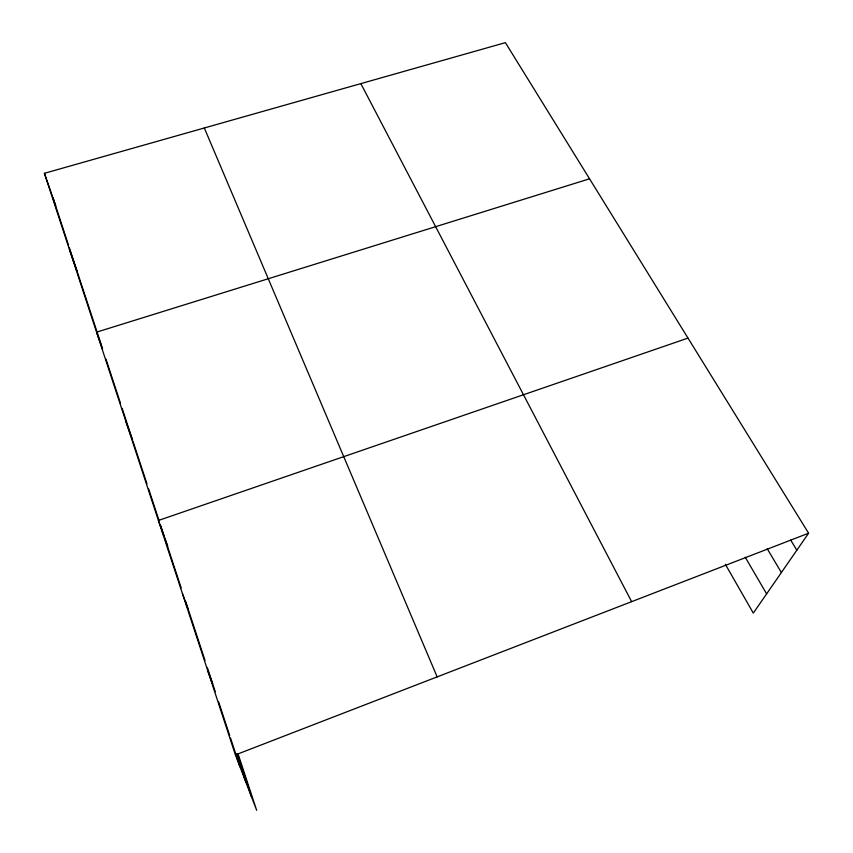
<?xml version="1.0" encoding="UTF-8"?>
<svg xmlns="http://www.w3.org/2000/svg" width="853" height="853" viewBox="0 0 853 853"><rect width="100%" height="100%" fill="white"/><g stroke="black" fill="none" stroke-linecap="round" stroke-linejoin="round"><path stroke-width="1.28" d="M238.179 754.223L256.678 810.35L235.417 754.916L44.399 173.308L505.392 42.65L808.601 533.21L753.306 613.104L725.338 564.27M235.417 754.916L808.601 533.21M687.998 338.097L158.413 520.469L164.245 536.537M589.551 178.81L96.57 332.148L102.605 349.154M790.656 540.056L796.841 550.206M767.178 548.682L781.38 572.544M745.245 557.233L766.623 593.869M360.851 83.615L631.636 601.664M204.315 127.982L437.162 676.887M208.004 671.45L212.792 684.266M182.393 593.475L188.182 609.245L185.304 600.459M167.732 546.144L164.693 537.774L181.177 587.92M126.116 422.128L132.556 440.095L122.182 408.427M69.424 249.492L77.122 271.339L69.296 247.519M44.399 173.308L52.396 196.115M55.786 205.808L52.822 197.32L68.464 245.014M237.251 753.53L251.614 797.139M236.505 753.679L245.952 782.393M77.538 272.597L101.838 346.531M105.975 359.124L120.518 403.373M132.983 441.289L146.983 483.896M148.635 488.908L158.925 520.223M160.577 525.235L164.288 536.516M188.598 610.492L205.019 660.457M207.482 667.942L212.823 684.181M213.229 685.428L215.287 691.698M218.581 701.71L229.692 735.521M230.523 738.026L239.992 766.836"/></g></svg>
